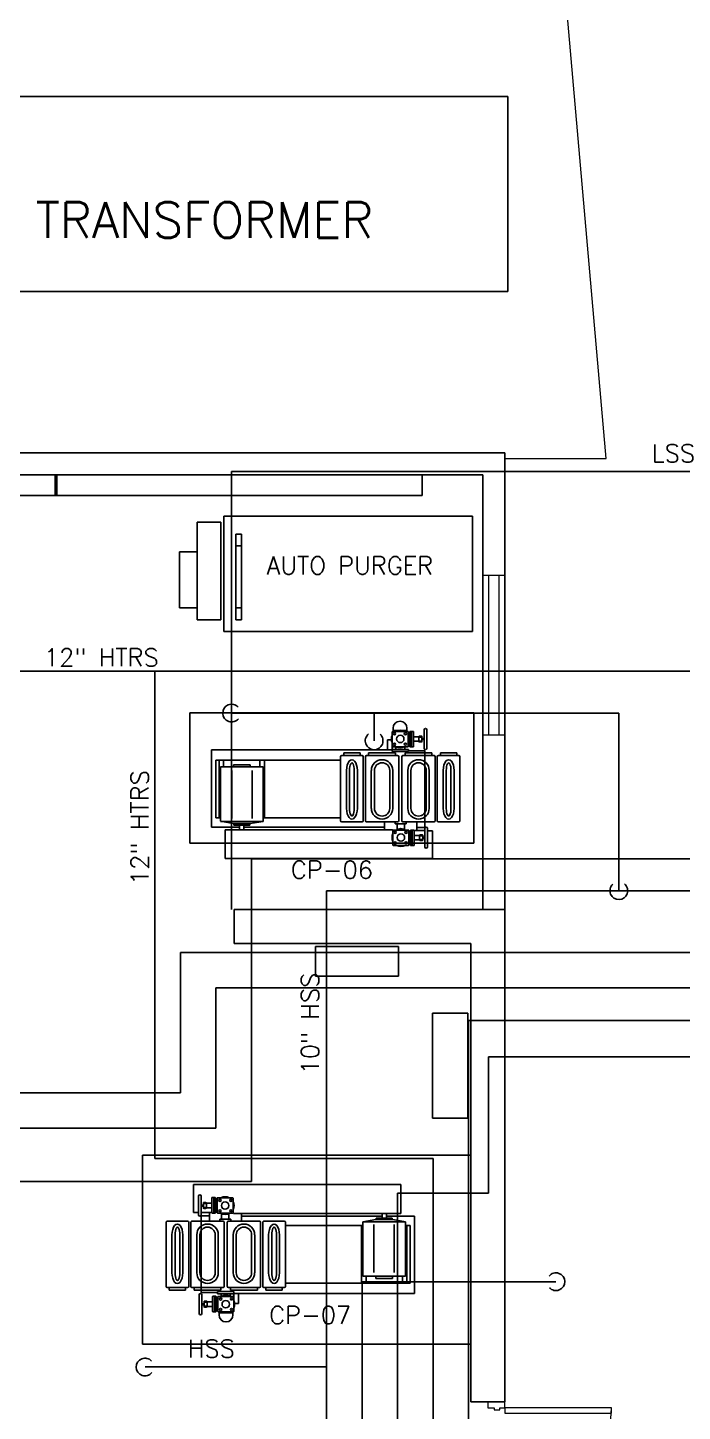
# Model space of a CAD drawing. Header units: inches. Extents: x -578 to 4567, y -980 to 6106.
# Drawn here: x 3328.7 to 3550, y 3681.8 to 4149.7 of the extents above; entities that cross this region are included whole.
import ezdxf
from ezdxf.enums import TextEntityAlignment as Align

# ---------------------------------------------------------------- set-up
doc = ezdxf.new("R2010")
doc.units = ezdxf.units.IN
doc.header["$LTSCALE"] = 25.4
doc.header["$MEASUREMENT"] = 0
doc.layers.get('0').update_dxf_attribs({"linetype": 'CONTINUOUS', "lineweight": 20})
doc.layers.add('A-AMONIA', color=7, linetype='CONTINUOUS', true_color=0x920ef1)
doc.layers.add('A-REFRIG EQPM', color=40, linetype='CONTINUOUS', true_color=0xffbf00)
for name, color, linetype in [('A-CONC', 106, 'CONTINUOUS'), ('A-ELEC', 6, 'CONTINUOUS'), ('A-TEXT', 2, 'CONTINUOUS'), ('A-WALL-CMU', 30, 'CONTINUOUS')]:
    doc.layers.add(name, color=color, linetype=linetype)
for name, color, linetype, lineweight in [('A-CURB', 13, 'CONTINUOUS', 20), ('A-DOOR', 1, 'CONTINUOUS', 20), ('A-WINDOW', 4, 'CONTINUOUS', 20)]:
    doc.layers.add(name, color=color, linetype=linetype, lineweight=lineweight)
doc.styles.add('ROMANS', font='romans')
doc.styles.add('SIMPLEX', font='simplex')

# ---------------------------------------------------------------- blocks, each defined once
blk = doc.blocks.new('DOOR 72')
at = {"color": 0}
for p, q in [((-5.75, 2), (-5.75, 0)), ((0, 2), (-5.75, 2)), ((0, 0), (0, 2)), ((0, 0), (0, -1.75)), ((36, 0), (0, 0)), ((36, -1.75), (36, 0)), ((-5.75, 0), (-3.625, 0)), ((-3.625, 0), (-3.625, -0.625)), ((-3.625, -0.625), (-1.75, -0.625)), ((-1.75, 0), (0, 0)), ((-1.75, -0.625), (-1.75, 0)), ((0, -1.75), (36, -1.75)), ((-5.75, -72), (-3.625, -72)), ((-5.75, -74), (-5.75, -72)), ((0, -74), (-5.75, -74)), ((-3.625, -71.375), (-1.75, -71.375)), ((-3.625, -72), (-3.625, -71.375)), ((-1.75, -71.375), (-1.75, -72)), ((-1.75, -72), (0, -72)), ((0, -72), (0, -70.25)), ((0, -70.25), (36, -70.25)), ((36, -72), (0, -72)), ((0, -72), (0, -74)), ((36, -70.25), (36, -72))]:
    blk.add_line(p, q, dxfattribs=at)
at = {"color": 0, "lineweight": 15}
for centre, start, end in [((0, 0), 270, 0), ((0, -72), 0, 90)]:
    blk.add_arc(centre, 36, start, end, dxfattribs=at)
blk = doc.blocks.new('A$C5f4743b0')
for p, q in [((61.08, 42.88), (61.08, 37.95)), ((66.31, 43.03), (61.22, 43.03)), ((61.35, 44.09), (61.35, 43.38)), ((61.35, 43.47), (61.35, 43.04)), ((66.08, 43.38), (61.35, 43.38)), ((66.07, 43.38), (66.07, 44.09)), ((66.07, 43.39), (66.07, 43.04)), ((66.45, 37.95), (66.45, 42.88)), ((67, 42.58), (66.45, 42.58)), ((67.01, 37.92), (67.01, 42.87)), ((67.15, 43.02), (68.16, 43.02)), ((67.6, 43.02), (67.6, 37.78)), ((68.3, 42.87), (68.3, 37.92)), ((71.91, 43.59), (71.91, 37.29)), ((72.76, 43.59), (72.76, 37.29)), ((61.06, 40.19), (59.44, 40.19)), ((59.44, 40.19), (59.44, 36.81)), ((61.06, 37.83), (61.06, 36.54)), ((61.22, 37.81), (66.31, 37.81)), ((62.35, 37.81), (62.35, 36.91)), ((65.3, 37.83), (65.3, 36.91)), ((67, 38.47), (66.43, 38.47)), ((68.16, 37.78), (67.15, 37.78)), ((70.09, 41.21), (68.29, 41.21)), ((70.09, 39.69), (68.29, 39.69)), ((71.14, 41.11), (70.11, 41.11)), ((71.14, 39.78), (70.11, 39.78)), ((70.12, 39.59), (70.12, 41.29)), ((70.27, 41.43), (71, 41.43)), ((71, 39.45), (70.27, 39.45)), ((71.14, 41.29), (71.14, 39.59)), ((71.89, 40.66), (71.17, 40.66)), ((71.89, 40.3), (71.17, 40.3)), ((61.01, 36.81), (0, 36.81)), ((0, 36.81), (0, 10.66)), ((1.45, 33.31), (43.64, 33.31)), ((1.45, 33.31), (1.45, 13.84)), ((2.54, 33.06), (2.54, 13.89)), ((4.07, 33.06), (4.07, 31.03)), ((16.37, 33.06), (16.37, 31.03)), ((17.85, 33.11), (17.85, 13.94)), ((43.64, 34.48), (43.64, 12.77)), ((50.93, 34.84), (44, 34.84)), ((44.69, 35.77), (50.19, 35.77)), ((44.69, 35.77), (44.69, 34.84)), ((50.19, 35.77), (50.19, 34.84)), ((51.29, 12.77), (51.29, 34.48)), ((52.03, 34.48), (52.03, 12.77)), ((62.9, 34.84), (52.38, 34.84)), ((53.08, 35.77), (62.16, 35.77)), ((53.08, 35.77), (53.08, 34.84)), ((66.53, 36.91), (61.08, 36.91)), ((61.08, 36.91), (61.08, 36.5)), ((61.08, 36.5), (61.08, 36.19)), ((61.08, 36.19), (66.53, 36.19)), ((62.16, 35.77), (62.16, 34.84)), ((63.26, 12.77), (63.26, 34.48)), ((64.34, 12.77), (64.34, 34.48)), ((64.7, 34.84), (75.21, 34.84)), ((74.52, 35.77), (65.44, 35.77)), ((65.44, 35.77), (65.44, 34.84)), ((66.53, 36.19), (66.53, 36.91)), ((72.14, 36.47), (66.55, 36.47)), ((72.14, 36.47), (72.14, 10.53)), ((74.52, 35.77), (74.52, 34.84)), ((75.57, 34.48), (75.57, 12.77)), ((76.31, 12.77), (76.31, 34.48)), ((76.67, 34.84), (83.61, 34.84)), ((82.91, 35.77), (77.42, 35.77)), ((77.42, 35.77), (77.42, 34.84)), ((82.91, 35.77), (82.91, 34.84)), ((83.97, 34.48), (83.97, 12.77)), ((2.98, 31.03), (2.98, 12.66)), ((17.41, 31.03), (2.98, 31.03)), ((6.89, 29.8), (6.89, 13.55)), ((7.43, 31.77), (7.43, 31.03)), ((13.01, 31.77), (7.43, 31.77)), ((13.01, 31.03), (13.01, 31.77)), ((13.7, 29.8), (13.7, 13.55)), ((17.41, 12.61), (17.41, 31.03)), ((45.63, 17), (45.63, 29.84)), ((46.66, 17), (46.66, 29.84)), ((48.26, 17), (48.26, 29.84)), ((49.29, 17), (49.29, 29.84)), ((54.01, 17), (54.01, 29.84)), ((55.05, 17), (55.05, 29.84)), ((60.23, 17), (60.23, 29.84)), ((61.26, 17), (61.26, 29.84)), ((66.34, 17), (66.34, 29.84)), ((67.37, 17), (67.37, 29.84)), ((72.55, 17), (72.55, 29.84)), ((73.59, 17), (73.59, 29.84)), ((78.31, 17), (78.31, 29.84)), ((79.35, 17), (79.35, 29.84)), ((80.94, 17), (80.94, 29.84)), ((81.98, 17), (81.98, 29.84)), ((0, 10.66), (9.11, 10.66)), ((1.45, 13.84), (2.89, 13.84)), ((2.98, 12.66), (7.33, 11.87)), ((17.41, 12.61), (2.98, 12.61)), ((4.57, 9.74), (61.17, 9.74)), ((4.57, 0), (4.57, 9.74)), ((7.33, 11.87), (13.01, 11.87)), ((7.53, 11.32), (7.53, 11.87)), ((12.91, 11.32), (7.53, 11.32)), ((9.5, 11.32), (9.5, 9.69)), ((10.89, 11.32), (10.89, 9.69)), ((11.24, 10.66), (58.43, 10.66)), ((12.91, 11.87), (12.91, 11.32)), ((13.01, 11.87), (17.41, 12.61)), ((43.64, 13.85), (17.51, 13.85)), ((44, 12.41), (50.93, 12.41)), ((52.38, 12.41), (62.9, 12.41)), ((58.48, 12.41), (58.48, 9.74)), ((61.3, 9.53), (61.3, 4.6)), ((66.53, 9.67), (61.45, 9.67)), ((62.06, 11.72), (62.06, 12.46)), ((65.8, 11.72), (62.06, 11.72)), ((62.73, 11.69), (62.73, 9.86)), ((75.21, 12.41), (64.7, 12.41)), ((65.19, 11.69), (65.19, 9.9)), ((65.8, 12.39), (65.8, 11.72)), ((66.68, 4.6), (66.68, 9.53)), ((67.23, 4.57), (67.23, 9.52)), ((67.38, 9.66), (68.39, 9.66)), ((67.83, 9.66), (67.83, 4.42)), ((68.53, 9.52), (68.53, 4.57)), ((72.06, 9.49), (68.69, 9.49)), ((69.34, 12.37), (69.34, 9.49)), ((72.14, 10.53), (69.35, 10.53)), ((72.13, 10.24), (72.13, 3.94)), ((72.99, 10.24), (72.99, 3.94)), ((74.71, 9.43), (72.99, 9.43)), ((74.71, 9.43), (74.71, 0)), ((83.61, 12.41), (76.67, 12.41)), ((67.22, 9.22), (66.66, 9.22)), ((67.22, 5.12), (66.66, 5.12)), ((70.32, 7.86), (68.52, 7.86)), ((70.32, 6.33), (68.52, 6.33)), ((71.37, 7.75), (70.34, 7.75)), ((71.37, 6.42), (70.34, 6.42)), ((70.35, 6.24), (70.35, 7.94)), ((70.49, 8.08), (71.22, 8.08)), ((71.22, 6.1), (70.49, 6.1)), ((71.37, 7.94), (71.37, 6.24)), ((72.11, 7.31), (71.4, 7.31)), ((72.11, 6.95), (71.4, 6.95)), ((61.45, 4.46), (66.53, 4.46)), ((68.39, 4.42), (67.38, 4.42)), ((74.71, 0), (4.57, 0))]:
    blk.add_line(p, q)
for centre, radius in [((61.86, 42.25), 0.371), ((65.53, 42.25), 0.371), ((61.86, 38.67), 0.371), ((63.8, 40.48), 1.25), ((65.53, 38.71), 0.371), ((62.08, 8.89), 0.371), ((62.08, 5.32), 0.371), ((64.02, 7.12), 1.25), ((65.76, 8.89), 0.371), ((65.76, 5.36), 0.371)]:
    blk.add_circle(centre, radius)
for centre, radius, start, end in [((61.22, 42.88), 0.144, 90, 180), ((63.71, 44.09), 2.36, 0, 180), ((63.79, 40.45), 2.97, 60.1856, 119.8144), ((66.31, 42.88), 0.144, 0, 90), ((67.15, 42.87), 0.144, 90, 180), ((68.16, 42.87), 0.144, 0, 90), ((72.33, 43.59), 0.427, 0, 180), ((63.79, 40.45), 2.97, 156.2672, 203.7328), ((61.22, 37.95), 0.144, 180, 270), ((63.79, 40.45), 2.97, 242.9786, 297.0214), ((66.31, 37.95), 0.144, 270, 0), ((63.79, 40.45), 2.97, 333.5782, 26.4218), ((67.15, 37.92), 0.144, 180, 270), ((68.16, 37.92), 0.144, 270, 0), ((70.27, 41.29), 0.144, 90, 180), ((70.27, 39.59), 0.144, 180, 270), ((71, 41.29), 0.144, 0, 90), ((71, 39.59), 0.144, 270, 0), ((44, 34.48), 0.359, 90, 180), ((50.93, 34.48), 0.359, 0, 90), ((52.38, 34.48), 0.359, 90, 180), ((57.64, 29.84), 3.62, 0, 180), ((57.64, 29.84), 3.62, 0, 180), ((62.9, 34.48), 0.359, 0, 90), ((64.7, 34.48), 0.359, 90, 180), ((69.96, 29.84), 3.62, 0, 180), ((69.96, 29.84), 3.62, 0, 180), ((72.33, 37.29), 0.427, 180, 0), ((75.21, 34.48), 0.359, 0, 90), ((76.67, 34.48), 0.359, 90, 180), ((83.61, 34.48), 0.359, 0, 90), ((57.64, 29.84), 2.59, 0, 180), ((69.96, 29.84), 2.59, 0, 180), ((57.64, 17), 3.62, 180, 0), ((57.64, 17), 2.59, 180, 0), ((69.96, 17), 3.62, 180, 0), ((69.96, 17), 2.59, 180, 0), ((44, 12.77), 0.359, 180, 270), ((50.93, 12.77), 0.359, 270, 0), ((52.38, 12.77), 0.359, 180, 270), ((61.45, 9.53), 0.144, 90, 180), ((64.01, 7.13), 3.01, 57.6826, 122.3174), ((62.9, 12.77), 0.359, 270, 0), ((64.7, 12.77), 0.359, 180, 270), ((66.53, 9.53), 0.144, 0, 90), ((67.38, 9.52), 0.144, 90, 180), ((68.39, 9.52), 0.144, 0, 90), ((72.56, 10.24), 0.427, 0, 180), ((75.21, 12.77), 0.359, 270, 0), ((76.67, 12.77), 0.359, 180, 270), ((83.61, 12.77), 0.359, 270, 0), ((64.01, 7.13), 3.01, 153.9453, 206.0547), ((64.01, 7.13), 3.01, 332.2832, 27.7168), ((70.49, 7.94), 0.144, 90, 180), ((70.49, 6.24), 0.144, 180, 270), ((71.22, 7.94), 0.144, 0, 90), ((71.22, 6.24), 0.144, 270, 0), ((61.45, 4.6), 0.144, 180, 270), ((64.01, 7.13), 3.01, 242.4773, 297.5227), ((66.53, 4.6), 0.144, 270, 0), ((67.38, 4.57), 0.144, 180, 270), ((68.39, 4.57), 0.144, 270, 0), ((72.56, 3.94), 0.427, 180, 0)]:
    blk.add_arc(centre, radius, start, end)
at = {"extrusion": (0, 0, -1)}
for centre, major_axis, ratio in [((47.46, 29.84), (0, -3.61), 0.507781), ((47.46, 29.84), (0, -2.57), 0.311006), ((80.15, 17), (0, 3.61), 0.507781), ((80.14, 17), (0, 2.57), 0.311006)]:
    blk.add_ellipse(centre, major_axis=major_axis, ratio=ratio, start_param=1.570796, end_param=4.712389, dxfattribs=at)
for centre, major_axis, ratio in [((80.15, 29.84), (0, -3.61), 0.507781), ((80.14, 29.84), (0, -2.57), 0.311006), ((47.46, 17), (0, 3.61), 0.507781), ((47.46, 17), (0, 2.57), 0.311006)]:
    blk.add_ellipse(centre, major_axis=major_axis, ratio=ratio, start_param=1.570796, end_param=4.712389)

msp = doc.modelspace()

# ---------------------------------------------------------------- linework, layer by layer
at = {"layer": 'A-AMONIA'}
for p, q in [((3818.434306, 3999.65491), (3397.615771, 3999.65491)), ((3397.615771, 3999.65491), (3397.615771, 3851.5)), ((3216.344516, 3932.156293), (3663.548829, 3932.156293)), ((3371.677165, 3767.277191), (3371.677165, 3932.156293)), ((3397.615771, 3917.935243), (3528.523027, 3917.935243)), ((3445.792324, 3917.935243), (3445.792324, 3908.571667)), ((3528.523027, 3917.935243), (3528.523027, 3857.865023)), ((3404.283461, 3759.561556), (3404.283461, 3868.633111)), ((3818.861101, 3868.633111), (3404.283461, 3868.633111)), ((3429.739064, 3626.491918), (3429.739064, 3857.865023)), ((3709.29004, 3857.865023), (3429.739064, 3857.865023)), ((3380.283461, 3789.561556), (3380.283461, 3837.007858)), ((3624.770942, 3837.007858), (3380.283461, 3837.007858)), ((3392.283461, 3777.561556), (3392.283461, 3825.007858)), ((3624.770942, 3825.007858), (3392.283461, 3825.007858)), ((3626.769, 3813.977776), (3477.748415, 3813.977776)), ((3484.416311, 3755.638031), (3484.416311, 3801.748125)), ((3626.769, 3801.748125), (3484.416311, 3801.748125)), ((3380.283461, 3789.561556), (3081.272964, 3789.561556)), ((3392.283461, 3777.561556), (3069.272964, 3777.561556)), ((3465.748415, 3767.277191), (3371.677165, 3767.277191)), ((3404.283461, 3759.561556), (3057.272964, 3759.561556)), ((3484.416311, 3755.638031), (3453.748415, 3755.638031)), ((3507.264531, 3725.667022), (3441.748415, 3725.667022)), ((3429.739064, 3696.834126), (3368.342566, 3696.834126))]:
    msp.add_line(p, q, dxfattribs=at)
for points in [[(3477.748415, 3813.977776), (3477.748415, 2205.921788), (3185.653336, 2205.921788), (3185.653336, 2221.921788), (2326.560972, 2221.921788)], [(2310.560972, 2233.921788), (3197.653336, 2233.921788), (3197.653336, 2217.921788), (3465.748415, 2217.921788), (3465.748415, 3767.277191)], [(3453.748415, 3755.638031), (3453.748415, 2245.921788)], [(3441.748415, 3725.667022), (3441.748415, 2257.921788)]]:
    msp.add_lwpolyline(points, dxfattribs=at)
for centre, start, end in [((3397.615771, 3917.935243), 42.37686697, 320.42899778), ((3445.792324, 3908.571667), 129.57100222, 47.62313303), ((3528.523027, 3857.865023), 132.37686697, 50.42899778), ((3507.264531, 3725.667022), 222.37686697, 140.42899778), ((3368.342566, 3696.834126), 42.37686697, 320.42899778)]:
    msp.add_arc(centre, 3, start, end, dxfattribs=at)
at = {"layer": 'A-CONC'}
for p, q in [((3479, 3984.5), (3395, 3984.5)), ((3395, 3984.5), (3395, 3945.5)), ((3479, 3984.5), (3479, 3945.5)), ((3479, 3945.5), (3395, 3945.5)), ((3479.5, 3918), (3383.5, 3918)), ((3383.5, 3918), (3383.5, 3874)), ((3479.5, 3918), (3479.5, 3874)), ((3479.5, 3874), (3383.5, 3874)), ((3367.5, 3704.5), (3367.5, 3768.5)), ((3478.5, 3768.5), (3367.5, 3768.5)), ((3478.5, 3704.5), (3367.5, 3704.5))]:
    msp.add_line(p, q, dxfattribs=at)
at = {"layer": 'A-CURB'}
for p, q in [((3524.281091, 4004.029365), (3497.935016, 4305.176197)), ((3490, 4004.029365), (3524.281091, 4004.029365))]:
    msp.add_line(p, q, dxfattribs=at)
at = {"layer": 'A-ELEC'}
for p, q in [((3490.960637, 4126.5), (3290.195423, 4126.5)), ((3490.960637, 4126.5), (3490.960637, 4060.5)), ((3490.960637, 4060.5), (3290.195423, 4060.5)), ((3338.5, 3998.5), (3314.5, 3998.5)), ((3338, 3998.5), (3338, 3991.5)), ((3462, 3998.5), (3338, 3998.5)), ((3338.5, 3991.5), (3338.5, 3998.5)), ((3462, 3998.5), (3462, 3991.5)), ((3338.5, 3991.5), (3314.5, 3991.5)), ((3462, 3991.5), (3338, 3991.5)), ((3426, 3839), (3426, 3829)), ((3454, 3839), (3426, 3839)), ((3454, 3839), (3454, 3829)), ((3454, 3829), (3426, 3829)), ((3477.5, 3816.5), (3465.5, 3816.5)), ((3465.5, 3816.5), (3465.5, 3781)), ((3477.5, 3816.5), (3477.5, 3781)), ((3477.5, 3781), (3465.5, 3781))]:
    msp.add_line(p, q, dxfattribs=at)
at = {"layer": 'A-REFRIG EQPM'}
for p, q in [((3386, 3982.5), (3386, 3949.5)), ((3394, 3982.5), (3386, 3982.5)), ((3394, 3982.5), (3394, 3949.5)), ((3399, 3978.5), (3399, 3949.5)), ((3401, 3978.5), (3399, 3978.5)), ((3401, 3978.5), (3401, 3949.5)), ((3380, 3972.5), (3380, 3953.5)), ((3386, 3972.5), (3380, 3972.5)), ((3401, 3974.5), (3399, 3974.5)), ((3386, 3953.5), (3380, 3953.5)), ((3394, 3949.5), (3386, 3949.5)), ((3401, 3953.5), (3399, 3953.5)), ((3401, 3949.5), (3399, 3949.5))]:
    msp.add_line(p, q, dxfattribs=at)
at = {"layer": 'A-WALL-CMU'}
for p, q in [((3490, 4006), (3202.5, 4006)), ((3490, 4006), (3490, 3685)), ((3482.5, 3998.5), (3202.5, 3998.5)), ((3482.5, 3998.5), (3482.5, 3851.5)), ((3490, 3851.5), (3398.5, 3851.5)), ((3398.5, 3851.5), (3398.5, 3840)), ((3478.5, 3840), (3398.5, 3840)), ((3478.5, 3840), (3478.5, 3685)), ((3490, 3685), (3478.5, 3685))]:
    msp.add_line(p, q, dxfattribs=at)
at = {"layer": 'A-WINDOW'}
for p, q in [((3490, 3964.5), (3482.5, 3964.5)), ((3484.5, 3964.5), (3484.5, 3910.5)), ((3488, 3964.5), (3488, 3910.5)), ((3490, 3910.5), (3482.5, 3910.5))]:
    msp.add_line(p, q, dxfattribs=at)

# ---------------------------------------------------------------- block references
at = {"layer": 'A-DOOR'}
msp.add_blockref('DOOR 72', (3490, 3683), dxfattribs=at)
at = {"layer": 'A-REFRIG EQPM'}
msp.add_blockref('A$C5f4743b0', (3390.834812, 3868.727146), dxfattribs=at)
at = {"layer": 'A-REFRIG EQPM', "rotation": 180}
msp.add_blockref('A$C5f4743b0', (3459.428895, 3758.530583), dxfattribs=at)

# ---------------------------------------------------------------- texts
at = {"layer": 'A-AMONIA', "char_height": 6, "attachment_point": 4, "style": 'ROMANS'}
for s, insert in [('LSS', (3539.658399, 4005.78418)), ('12" HTRS', (3334.165399, 3936.780105)), ('HSS', (3382.758874, 3703.036274))]:
    msp.add_mtext(s, dxfattribs=dict(at, insert=insert))
at = {"layer": 'A-AMONIA', "char_height": 6, "attachment_point": 4, "rotation": 90, "style": 'ROMANS'}
for s, insert in [('12" HTRS', (3366.552986, 3859.808555)), ('10" HSS', (3424.144728, 3795.749942))]:
    msp.add_mtext(s, dxfattribs=dict(at, insert=insert))
at = {"layer": 'A-REFRIG EQPM', "style": 'ROMANS'}
for s, p in [('AUTO PURGER', (3437.617213, 3967.851382)), ('CP-06', (3431.539328, 3864.973218)), ('CP-07', (3424.1647, 3714.404115))]:
    msp.add_text(s, height=6, dxfattribs=at).set_placement(p, align=Align.MIDDLE)
at = {"layer": 'A-TEXT', "style": 'SIMPLEX'}
msp.add_text('TRANSFORMER', height=12, dxfattribs=at).set_placement((3388.426962, 4084.691201), align=Align.MIDDLE)

doc.saveas('drawing.dxf')
